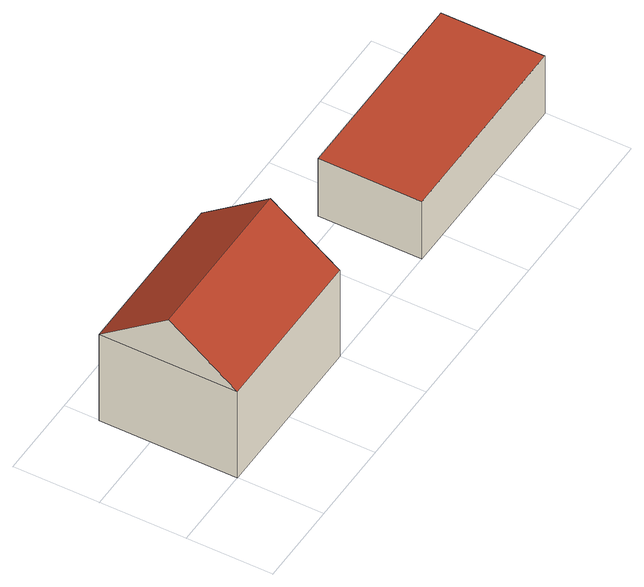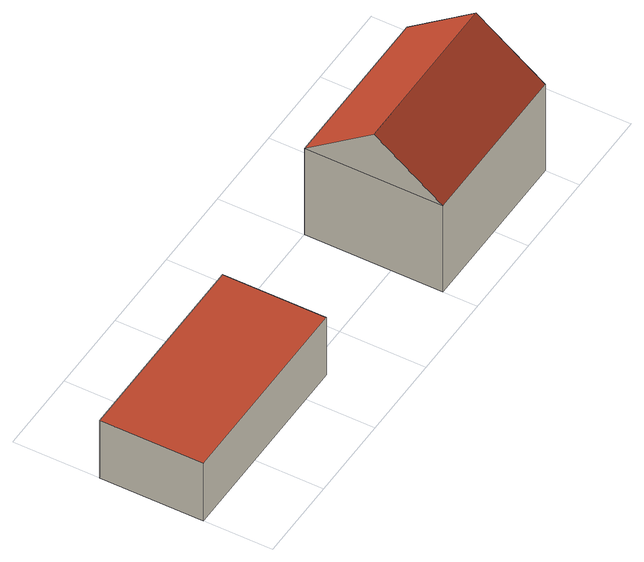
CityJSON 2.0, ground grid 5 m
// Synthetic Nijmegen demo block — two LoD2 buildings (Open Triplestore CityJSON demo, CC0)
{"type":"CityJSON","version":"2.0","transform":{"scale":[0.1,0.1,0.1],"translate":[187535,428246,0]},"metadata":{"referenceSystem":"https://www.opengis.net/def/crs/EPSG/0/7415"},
"CityObjects":{
"building1":{"type":"Building","attributes":{"function":"residential","storeysAboveGround":2},"geometry":[{"type":"Solid","lod":"2","boundaries":[[[[0,1,2,3]],[[0,3,4,5]],[[3,2,6,4]],[[2,1,7,6]],[[1,0,5,7]],[[5,8,7]],[[4,6,9]],[[5,4,9,8]],[[6,7,8,9]]]],"semantics":{"surfaces":[{"type":"GroundSurface"},{"type":"WallSurface"},{"type":"RoofSurface"}],"values":[[0,1,1,1,1,1,1,2,2]]}}]},
"building2":{"type":"Building","attributes":{"function":"industrial","storeysAboveGround":1},"geometry":[{"type":"Solid","lod":"2","boundaries":[[[[10,11,12,13]],[[10,13,14,15]],[[13,12,16,14]],[[12,11,17,16]],[[11,10,15,17]],[[15,14,16,17]]]],"semantics":{"surfaces":[{"type":"GroundSurface"},{"type":"WallSurface"},{"type":"RoofSurface"}],"values":[[0,1,1,1,1,2]]}}]}
},
"vertices":[
[0,0,0],[0,80,0],[100,80,0],[100,0,0],[100,0,60],[0,0,60],[100,80,60],[0,80,60],[0,40,90],[100,40,90],
[180,0,0],[180,60,0],[300,60,0],[300,0,0],[300,0,40],[180,0,40],[300,60,40],[180,60,40]
]}
